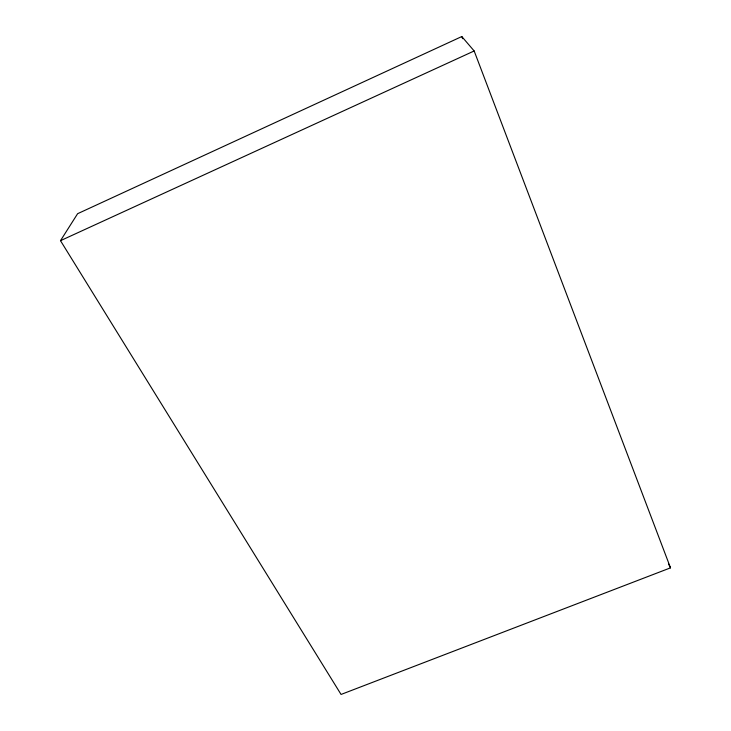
<?xml version="1.0" encoding="UTF-8"?>
<svg xmlns="http://www.w3.org/2000/svg" width="731" height="731" viewBox="0 0 731 731"><rect width="100%" height="100%" fill="white"/><g stroke="black" fill="none" stroke-linecap="round" stroke-linejoin="round"><path stroke-width="1.1" d="M60.49 240.673L77.614 213.699L461.8 36.55L474.163 50.969L670.51 567.85L341.057 694.45L60.49 240.673L474.163 50.969M668.472 563.866L670.51 567.85M461.8 36.55L462.613 38.679"/></g></svg>
